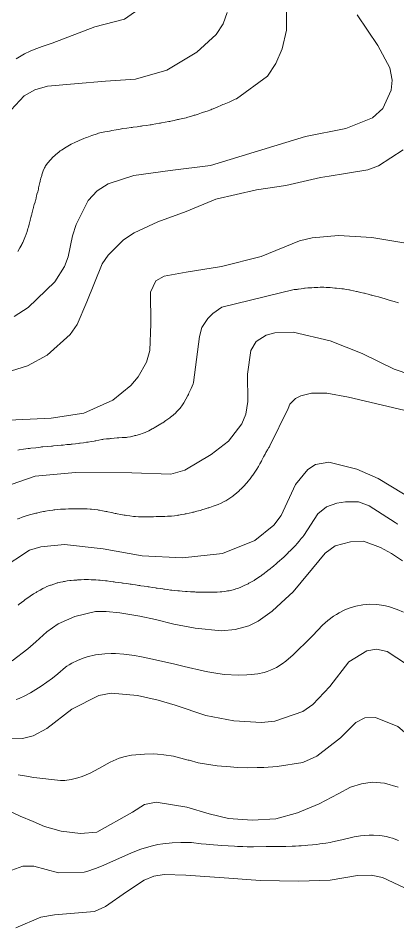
# Model space of a CAD drawing. Header units: metres. Extents: x 548946 to 557077, y 1838800 to 1845419.
# Drawn here: x 555593.2 to 555745.7, y 1841472.4 to 1841838.1 of the extents above; entities that cross this region are included whole.
import ezdxf

# ---------------------------------------------------------------- set-up
doc = ezdxf.new("R2010")
doc.units = ezdxf.units.M
doc.header["$LTSCALE"] = 28
doc.layers.add('1', color=7, linetype='Continuous', lineweight=13)
doc.layers.add('2', color=7, linetype='Continuous', lineweight=13)

msp = doc.modelspace()

# ---------------------------------------------------------------- linework, layer by layer
at = {"layer": '1'}
for points in [[(555700.97, 1841843.38), (555700.97, 1841833.3), (555699.29, 1841825.73), (555696.77, 1841819.85), (555693.41, 1841814.81), (555680.93, 1841805.71), (555680.42, 1841805.46), (555679.9, 1841805.21), (555677.92, 1841804.35), (555675.94, 1841803.55), (555675.42, 1841803.33), (555674.91, 1841803.11), (555673.15, 1841802.35), (555671.5, 1841801.65), (555671.05, 1841801.47), (555670.61, 1841801.29), (555669.08, 1841800.73), (555667.63, 1841800.23), (555667.24, 1841800.1), (555666.86, 1841799.98), (555665.55, 1841799.55), (555664.31, 1841799.15), (555663.97, 1841799.05), (555663.65, 1841798.94), (555662.5, 1841798.59), (555661.35, 1841798.25), (555661.01, 1841798.16), (555660.66, 1841798.07), (555659.34, 1841797.77), (555657.98, 1841797.47), (555657.6, 1841797.38), (555657.22, 1841797.3), (555655.86, 1841796.97), (555654.48, 1841796.65), (555654.09, 1841796.57), (555653.69, 1841796.49)], [(555576.88, 1841752.19), (555579.27, 1841757.2), (555582.04, 1841768.31), (555582.99, 1841783.63), (555585.92, 1841794.43), (555588.62, 1841799.4), (555595.56, 1841806.81), (555599.87, 1841809.28), (555604.96, 1841810.75), (555615.78, 1841811.7), (555628.28, 1841812.69), (555640.37, 1841813.49), (555652.96, 1841817.22), (555664.97, 1841824.46), (555672.78, 1841831.51), (555675.59, 1841835.83), (555677.13, 1841840.31)], [(555611.8, 1841738.29), (555613.33, 1841742.17), (555614.99, 1841750.6), (555616.44, 1841755.08), (555621.37, 1841764.72), (555624.93, 1841768.63), (555629.35, 1841771.48), (555639.65, 1841774.78), (555654.31, 1841776.9), (555670.41, 1841778.91), (555708.71, 1841790.45), (555724.79, 1841793.76), (555735.51, 1841798.06), (555739.71, 1841801.8), (555743.12, 1841809.15), (555743.45, 1841813.17), (555742.48, 1841818.05), (555737.69, 1841827.08), (555729.41, 1841839.39)], [(555653.69, 1841796.49), (555652.24, 1841796.22), (555650.77, 1841795.96), (555650.36, 1841795.89), (555649.96, 1841795.82), (555648.52, 1841795.56), (555647.06, 1841795.31), (555646.66, 1841795.25), (555646.24, 1841795.19), (555644.73, 1841794.97), (555643.22, 1841794.76), (555642.81, 1841794.7), (555642.4, 1841794.64), (555640.95, 1841794.43), (555639.47, 1841794.22), (555639.03, 1841794.16), (555638.59, 1841794.1), (555636.9, 1841793.89), (555635.18, 1841793.66), (555634.71, 1841793.59), (555634.24, 1841793.51), (555632.58, 1841793.2), (555630.88, 1841792.86), (555630.39, 1841792.77), (555629.89, 1841792.68), (555628.01, 1841792.35), (555626.04, 1841791.94), (555625.48, 1841791.79), (555624.92, 1841791.63), (555622.85, 1841790.93), (555620.78, 1841790.14), (555620.21, 1841789.92), (555619.65, 1841789.7), (555617.65, 1841788.89), (555615.66, 1841787.99), (555615.1, 1841787.71), (555614.54, 1841787.42), (555612.48, 1841786.27), (555610.55, 1841785.03), (555610.07, 1841784.69), (555609.62, 1841784.35), (555608.17, 1841783.11), (555606.92, 1841781.88), (555606.58, 1841781.53), (555606.26, 1841781.19), (555605.15, 1841779.93), (555604.21, 1841778.66), (555604, 1841778.31), (555603.8, 1841777.96), (555603.27, 1841776.69), (555602.88, 1841775.47), (555602.78, 1841775.14), (555602.69, 1841774.83), (555602.36, 1841773.74), (555602.07, 1841772.68), (555601.99, 1841772.38), (555601.92, 1841772.08), (555601.68, 1841770.97), (555601.44, 1841769.87), (555601.38, 1841769.57), (555601.31, 1841769.29), (555601.04, 1841768.29), (555600.77, 1841767.31), (555600.7, 1841767.03), (555600.63, 1841766.76), (555600.38, 1841765.74), (555600.14, 1841764.71), (555600.06, 1841764.43), (555599.99, 1841764.15), (555599.69, 1841763.14), (555599.4, 1841762.13), (555599.32, 1841761.85), (555599.25, 1841761.56), (555598.99, 1841760.53), (555598.74, 1841759.49), (555598.67, 1841759.21), (555598.6, 1841758.93), (555598.33, 1841757.92), (555598.05, 1841756.89), (555597.98, 1841756.6), (555597.9, 1841756.31), (555597.6, 1841755.23), (555597.29, 1841754.12), (555597.2, 1841753.81), (555597.11, 1841753.5), (555596.77, 1841752.38), (555596.39, 1841751.22), (555596.27, 1841750.88), (555596.14, 1841750.53), (555595.63, 1841749.21), (555595.04, 1841747.85), (555594.86, 1841747.47), (555594.67, 1841747.09), (555593.93, 1841745.73), (555593.09, 1841744.34)], [(555747.93, 1841785.16), (555737.93, 1841778.71), (555733.72, 1841777.14), (555724.65, 1841775.58), (555718.11, 1841774.55), (555714.67, 1841773.98), (555700.7, 1841770.75), (555688.91, 1841769.07), (555672.62, 1841765.27), (555660.74, 1841760.42), (555649.27, 1841756.25), (555639.79, 1841751.83), (555635.46, 1841748.91), (555629.39, 1841742.83), (555626.98, 1841739.29), (555620.85, 1841724.05), (555616.85, 1841714.98), (555614.16, 1841710.88), (555604.83, 1841702.56), (555596.89, 1841698.37), (555579.68, 1841693.01)], [(555591.58, 1841718.17), (555597.22, 1841721.83), (555608, 1841732.09), (555611.8, 1841738.29)], [(555661.38, 1841686.4), (555661.61, 1841686.86), (555661.83, 1841687.34), (555662.68, 1841689.2), (555663.45, 1841691.1), (555663.64, 1841691.6), (555666.04, 1841710.14), (555667.06, 1841713.73), (555669.37, 1841717.32), (555671.42, 1841719.38), (555675, 1841721.94), (555704.14, 1841728.96), (555705.25, 1841729.07), (555705.55, 1841729.11), (555705.84, 1841729.15), (555706.88, 1841729.3), (555707.92, 1841729.46), (555708.2, 1841729.49), (555708.49, 1841729.53), (555709.55, 1841729.63), (555710.59, 1841729.7), (555710.87, 1841729.72), (555711.14, 1841729.74), (555712.11, 1841729.8), (555713.06, 1841729.84), (555713.32, 1841729.85), (555713.59, 1841729.86), (555714.54, 1841729.89), (555715.5, 1841729.89), (555715.76, 1841729.89), (555716.03, 1841729.89), (555716.99, 1841729.87), (555717.95, 1841729.82), (555718.22, 1841729.8), (555718.49, 1841729.79), (555719.47, 1841729.7), (555720.47, 1841729.61), (555720.76, 1841729.58), (555721.05, 1841729.56), (555722.14, 1841729.45), (555723.25, 1841729.33), (555723.55, 1841729.29), (555723.85, 1841729.25), (555724.94, 1841729.07), (555726.04, 1841728.87), (555726.36, 1841728.81), (555726.68, 1841728.75), (555727.88, 1841728.52), (555729.09, 1841728.27), (555729.42, 1841728.2), (555729.74, 1841728.12), (555730.89, 1841727.86), (555732.02, 1841727.57), (555732.34, 1841727.49), (555732.66, 1841727.41), (555733.84, 1841727.09), (555735.01, 1841726.77), (555735.33, 1841726.68), (555735.65, 1841726.6), (555736.78, 1841726.34), (555737.99, 1841726.03), (555738.35, 1841725.93), (555738.73, 1841725.82), (555740.22, 1841725.36), (555741.8, 1841724.87), (555742.23, 1841724.74), (555742.67, 1841724.61), (555744.26, 1841724.17), (555745.94, 1841723.69)], [(555677.73, 1841668.01), (555683.02, 1841674.99), (555684.68, 1841678.92), (555685.54, 1841684.01), (555685.4, 1841694.94), (555686.62, 1841704.44), (555688.77, 1841708.13), (555692.85, 1841710.71), (555696.27, 1841711.6), (555703.66, 1841711.86), (555718.58, 1841708.42), (555731.42, 1841703.28), (555744.32, 1841697.03), (555750.95, 1841694.72)], [(555593.04, 1841664.47), (555593.55, 1841664.55), (555595.41, 1841664.81), (555597.28, 1841665.05), (555597.81, 1841665.12), (555598.33, 1841665.18), (555600.25, 1841665.43), (555602.13, 1841665.65), (555602.64, 1841665.7), (555603.14, 1841665.76), (555604.88, 1841665.91), (555606.54, 1841666.05), (555606.99, 1841666.08), (555607.43, 1841666.12), (555609, 1841666.27), (555610.52, 1841666.42), (555610.93, 1841666.46), (555611.34, 1841666.5), (555612.78, 1841666.64), (555614.17, 1841666.77), (555614.54, 1841666.81), (555614.91, 1841666.85), (555616.18, 1841666.99), (555617.43, 1841667.14), (555617.78, 1841667.19), (555618.14, 1841667.23), (555619.42, 1841667.41), (555620.7, 1841667.6), (555621.04, 1841667.65), (555621.38, 1841667.7), (555622.58, 1841667.87), (555623.76, 1841668.06), (555624.09, 1841668.12), (555624.42, 1841668.18), (555625.62, 1841668.45), (555626.83, 1841668.7), (555627.16, 1841668.75), (555627.5, 1841668.8), (555628.7, 1841668.92), (555629.91, 1841669.03), (555630.24, 1841669.06), (555630.57, 1841669.1), (555631.78, 1841669.26), (555633, 1841669.39), (555633.35, 1841669.42), (555633.7, 1841669.44), (555635.01, 1841669.46), (555636.35, 1841669.51), (555636.71, 1841669.54), (555637.08, 1841669.59), (555638.4, 1841669.84), (555639.75, 1841670.17), (555640.14, 1841670.27), (555640.53, 1841670.37), (555641.97, 1841670.75), (555643.44, 1841671.22), (555643.84, 1841671.38), (555644.24, 1841671.54), (555645.67, 1841672.22), (555647.08, 1841672.98), (555647.46, 1841673.19), (555647.85, 1841673.4), (555649.21, 1841674.18), (555650.54, 1841674.99), (555650.9, 1841675.22), (555651.27, 1841675.46), (555652.57, 1841676.33), (555653.8, 1841677.21), (555654.13, 1841677.46), (555654.44, 1841677.69), (555655.52, 1841678.54), (555656.56, 1841679.48), (555656.85, 1841679.77), (555657.15, 1841680.08), (555658.24, 1841681.32), (555659.28, 1841682.68), (555659.54, 1841683.06), (555659.79, 1841683.45), (555660.61, 1841684.86), (555661.38, 1841686.4)], [(555647.51, 1841637.68), (555648.61, 1841637.7), (555648.91, 1841637.71), (555649.22, 1841637.71), (555650.36, 1841637.75), (555651.49, 1841637.79), (555651.79, 1841637.8), (555652.1, 1841637.81), (555653.18, 1841637.85), (555654.25, 1841637.91), (555654.55, 1841637.93), (555654.85, 1841637.96), (555655.96, 1841638.08), (555657.08, 1841638.23), (555657.4, 1841638.28), (555657.71, 1841638.33), (555658.86, 1841638.52), (555660.02, 1841638.74), (555660.35, 1841638.8), (555660.67, 1841638.87), (555661.87, 1841639.12), (555663.09, 1841639.39), (555663.43, 1841639.47), (555663.78, 1841639.55), (555665.05, 1841639.88), (555666.33, 1841640.24), (555666.68, 1841640.33), (555667.02, 1841640.43), (555668.27, 1841640.79), (555669.52, 1841641.18), (555669.87, 1841641.29), (555670.22, 1841641.41), (555671.51, 1841641.87), (555672.8, 1841642.36), (555673.14, 1841642.5), (555673.49, 1841642.64), (555674.71, 1841643.16), (555675.92, 1841643.74), (555676.26, 1841643.92), (555676.6, 1841644.11), (555677.86, 1841644.87), (555679.1, 1841645.71), (555679.43, 1841645.96), (555679.76, 1841646.2), (555680.89, 1841647.13), (555682.01, 1841648.13), (555682.32, 1841648.43), (555682.64, 1841648.73), (555683.81, 1841649.9), (555684.93, 1841651.11), (555685.22, 1841651.44), (555685.49, 1841651.77), (555686.39, 1841652.93), (555687.23, 1841654.1), (555687.46, 1841654.43), (555687.69, 1841654.76), (555688.54, 1841655.98), (555689.34, 1841657.19), (555689.54, 1841657.51), (555689.73, 1841657.83), (555690.35, 1841658.95), (555690.91, 1841660.04), (555691.07, 1841660.35), (555691.22, 1841660.65), (555691.8, 1841661.77), (555692.38, 1841662.87), (555692.55, 1841663.17), (555692.72, 1841663.47), (555693.35, 1841664.5), (555693.97, 1841665.54), (555694.14, 1841665.83), (555694.3, 1841666.13), (555701.62, 1841681.13), (555702.39, 1841682.93), (555704.69, 1841685.24), (555706.74, 1841686.27), (555711.09, 1841687.29), (555717.23, 1841687.29), (555725.93, 1841685.75), (555773.22, 1841674.64)], [(555587.36, 1841649.52), (555600, 1841653.97), (555616.18, 1841655.42), (555638.91, 1841655.32), (555654.52, 1841654.84), (555660.18, 1841656.33), (555670.79, 1841662.69), (555677.73, 1841668.01)], [(555753.04, 1841643.78), (555737.81, 1841652.97), (555729.28, 1841656.74), (555717.96, 1841659.54), (555712.72, 1841658.63), (555709.58, 1841656.68), (555704.68, 1841650.58), (555698.89, 1841638.15), (555695.98, 1841634.28), (555688.3, 1841628.07), (555675.32, 1841622.86), (555659.18, 1841621.12), (555643.01, 1841621.97), (555627.31, 1841624.74), (555611.87, 1841626.54), (555602.33, 1841625.63), (555597.82, 1841624.2), (555586.41, 1841616.75)], [(555592.94, 1841636.77), (555593.27, 1841636.89), (555593.6, 1841637.01), (555594.79, 1841637.44), (555596.06, 1841637.86), (555596.44, 1841637.98), (555596.83, 1841638.1), (555598.32, 1841638.53), (555599.84, 1841638.94), (555600.24, 1841639.04), (555600.64, 1841639.14), (555602.02, 1841639.45), (555603.39, 1841639.73), (555603.79, 1841639.8), (555604.19, 1841639.88), (555605.69, 1841640.14), (555607.15, 1841640.36), (555607.52, 1841640.41), (555607.89, 1841640.46), (555609.1, 1841640.57), (555610.25, 1841640.65), (555610.58, 1841640.67), (555610.92, 1841640.69), (555612.17, 1841640.77), (555613.41, 1841640.82), (555613.74, 1841640.83), (555614.07, 1841640.84), (555615.21, 1841640.85), (555616.32, 1841640.84), (555616.64, 1841640.84), (555616.96, 1841640.85), (555618.12, 1841640.86), (555619.27, 1841640.86), (555619.59, 1841640.85), (555619.9, 1841640.85), (555620.99, 1841640.8), (555622.09, 1841640.73), (555622.4, 1841640.7), (555622.72, 1841640.68), (555623.92, 1841640.55), (555625.15, 1841640.4), (555625.49, 1841640.35), (555625.84, 1841640.3), (555627.1, 1841640.08), (555628.42, 1841639.82), (555628.8, 1841639.74), (555629.19, 1841639.66), (555630.67, 1841639.33), (555632.18, 1841639), (555632.59, 1841638.92), (555632.99, 1841638.83), (555634.43, 1841638.56), (555635.85, 1841638.32), (555636.25, 1841638.25), (555636.65, 1841638.19), (555638.12, 1841637.98), (555639.54, 1841637.81), (555639.92, 1841637.78), (555640.28, 1841637.75), (555641.53, 1841637.69), (555642.72, 1841637.68), (555643.06, 1841637.68), (555643.39, 1841637.67), (555644.59, 1841637.67), (555645.78, 1841637.67), (555646.09, 1841637.68), (555646.41, 1841637.68), (555647.51, 1841637.68)], [(555590.77, 1841579.7), (555597.05, 1841584.51), (555600.28, 1841587.35), (555604.66, 1841591.34), (555609.27, 1841594.65), (555615.92, 1841597.63), (555624.29, 1841599.54), (555628.6, 1841599.51), (555634.11, 1841599.05), (555642.02, 1841597.74), (555648.36, 1841596.38), (555655.78, 1841594.44), (555664.29, 1841592.93), (555674.9, 1841591.82), (555680.43, 1841592.36), (555685.85, 1841593.76), (555689.63, 1841595.67), (555695.29, 1841599.68), (555698.9, 1841603), (555703.65, 1841607.47), (555706.89, 1841611.32), (555711.5, 1841616.92), (555716.48, 1841622.99), (555720.56, 1841625.94), (555726.67, 1841627.57), (555731.95, 1841627.8), (555738.71, 1841625.34), (555743.18, 1841622.89), (555747.56, 1841620)], [(555692.02, 1841575.12), (555693.26, 1841575.49), (555694.52, 1841575.95), (555696.96, 1841577.08), (555699.29, 1841578.49), (555700.79, 1841579.58), (555703.67, 1841582.09), (555710.75, 1841589.1), (555711.55, 1841589.96), (555715.52, 1841594.02), (555717.63, 1841595.92), (555719.87, 1841597.65), (555721.05, 1841598.43), (555722.13, 1841599.08), (555724.39, 1841600.21), (555726.16, 1841600.92), (555728.89, 1841601.74), (555731.7, 1841602.26), (555733.12, 1841602.4), (555734.53, 1841602.46), (555737.34, 1841602.35), (555740.13, 1841601.95), (555741.96, 1841601.54), (555745.49, 1841600.4), (555748, 1841599.28)], [(555585.95, 1841548.25), (555595, 1841548.57), (555599.27, 1841549.63), (555604.67, 1841552.49), (555614.71, 1841560.32), (555625.64, 1841565.85), (555630.61, 1841566.74), (555641.15, 1841565.78), (555649.41, 1841563.95), (555656.26, 1841561.94), (555668.55, 1841557.74), (555679.87, 1841555.57), (555690.9, 1841554.96), (555696.38, 1841555.48), (555707.52, 1841559.32), (555711.61, 1841562.17), (555718.45, 1841569.44), (555726.11, 1841579.29), (555733.28, 1841583.76), (555737.23, 1841584.41), (555741.43, 1841583.5), (555749.17, 1841578.45)], [(555592.43, 1841564.14), (555593.62, 1841564.58), (555595.93, 1841565.62), (555598.17, 1841566.82), (555602.48, 1841569.54), (555606.95, 1841572.75), (555609.11, 1841574.46), (555612.22, 1841577.21), (555612.73, 1841577.56), (555613.68, 1841578.17), (555614.76, 1841578.8), (555617.03, 1841579.93), (555619.38, 1841580.87), (555620.99, 1841581.38), (555624.28, 1841582.15), (555628.08, 1841582.6), (555630.63, 1841582.68), (555632.33, 1841582.65), (555635.72, 1841582.41), (555639.97, 1841581.84), (555642.78, 1841581.35), (555648.36, 1841580.2), (555656.08, 1841578.46), (555659.92, 1841577.5), (555668.12, 1841575.59), (555669.46, 1841575.28), (555673.44, 1841574.59), (555676.13, 1841574.29), (555681.56, 1841574.05), (555685.1, 1841574.12), (555686.87, 1841574.25), (555689.48, 1841574.58), (555692.02, 1841575.12)], [(555622.18, 1841534.62), (555625.64, 1841536.49), (555630.18, 1841539.05), (555632.54, 1841540.13), (555633.74, 1841540.57), (555636.22, 1841541.28), (555638.76, 1841541.78), (555640.49, 1841542.01), (555643.95, 1841542.27), (555647.41, 1841542.3), (555649.13, 1841542.22), (555651.71, 1841541.99), (555655.6, 1841541.36), (555661.53, 1841539.84), (555661.84, 1841539.75), (555665.58, 1841538.81), (555668.11, 1841538.32), (555673.22, 1841537.58), (555678.53, 1841537.07), (555681.19, 1841536.91), (555685.18, 1841536.79), (555689.22, 1841536.82), (555691.91, 1841536.92), (555697.3, 1841537.32), (555707.6, 1841538.92), (555707.88, 1841539.01), (555713.24, 1841541.36), (555722.67, 1841548.81), (555728.92, 1841555.01), (555732.43, 1841556.84), (555736.77, 1841557), (555745.7, 1841553.32), (555754.78, 1841545.63)], [(555593.17, 1841533.87), (555595.7, 1841533.5), (555599.49, 1841532.8), (555610.26, 1841531.6), (555610.59, 1841531.61), (555611.92, 1841531.69), (555614.56, 1841532.07), (555617.17, 1841532.69), (555618.88, 1841533.24), (555622.18, 1841534.62)], [(555589.21, 1841495.1), (555595.09, 1841497.16), (555599.51, 1841497.23), (555609.46, 1841494.58), (555619.68, 1841494.83), (555620.74, 1841495.11), (555624.33, 1841496.26), (555626.68, 1841497.17), (555631.29, 1841499.2), (555638.68, 1841502.62), (555642.46, 1841504.1), (555646.58, 1841505.3), (555649.38, 1841505.9), (555651.27, 1841506.21), (555655.06, 1841506.62), (555658.51, 1841506.77), (555660.24, 1841506.77), (555662.84, 1841506.66), (555666.75, 1841506.25), (555668.73, 1841506.07), (555670.02, 1841505.96), (555675.07, 1841505.53), (555677.6, 1841505.34), (555680.13, 1841505.19), (555681.39, 1841505.13), (555682.67, 1841505.09), (555683.51, 1841505.07), (555685.21, 1841505.04), (555687.76, 1841505.03), (555692.86, 1841505.05), (555698.08, 1841505.08), (555700.69, 1841505.12), (555703.3, 1841505.2), (555704.6, 1841505.26), (555705.96, 1841505.33), (555706.87, 1841505.39), (555708.68, 1841505.53), (555709.59, 1841505.61), (555711.4, 1841505.78), (555713.21, 1841505.98), (555714.42, 1841506.12), (555716.83, 1841506.43), (555718.49, 1841506.74), (555719.53, 1841506.96), (555723.24, 1841507.85), (555728.2, 1841509.01), (555730.72, 1841509.43), (555734.19, 1841509.7), (555735.94, 1841509.7), (555738.55, 1841509.51), (555741.13, 1841509.09), (555742.39, 1841508.79), (555743.62, 1841508.44), (555746.03, 1841507.59)], [(555748.38, 1841488.54), (555739.62, 1841492.68), (555734.98, 1841493.6), (555729.56, 1841493.43), (555718.59, 1841491.55), (555706.02, 1841491.12), (555690.48, 1841491.47), (555677.89, 1841492.33), (555660.51, 1841493.6), (555651.82, 1841493.83), (555647.66, 1841493.14), (555643.82, 1841491.62), (555636.68, 1841486.89), (555628.35, 1841480.95), (555623.9, 1841478.97), (555607.85, 1841477.68), (555602.37, 1841476.74), (555592.29, 1841472.43)]]:
    msp.add_lwpolyline(points, dxfattribs=at)
at = {"layer": '2'}
for points in [[(555592.34, 1841821.79), (555595.69, 1841823.73), (555598.01, 1841824.86), (555599.61, 1841825.54), (555602.9, 1841826.74), (555606.49, 1841827.89), (555606.92, 1841828.05), (555624.02, 1841834.59), (555635.94, 1841837.71), (555642.99, 1841842.59)], [(555749.7, 1841747.47), (555735.33, 1841749.97), (555721.89, 1841750.73), (555711.34, 1841749.84), (555706.23, 1841748.62), (555690.81, 1841742.24), (555674.96, 1841738.25), (555660.74, 1841736.04), (555651.86, 1841734.42), (555648.56, 1841732.51), (555646.38, 1841727.91), (555646.57, 1841715.18), (555646.15, 1841704.52), (555644.77, 1841699.75), (555641.44, 1841693.97), (555638.43, 1841690.47), (555631.18, 1841684.56), (555619.65, 1841679.24), (555606.41, 1841677.3), (555586.58, 1841676.39)], [(555700.19, 1841621.69), (555700.43, 1841621.92), (555701.29, 1841622.77), (555702.14, 1841623.63), (555702.37, 1841623.86), (555702.6, 1841624.08), (555703.4, 1841624.86), (555704.19, 1841625.64), (555704.4, 1841625.87), (555704.61, 1841626.1), (555705.35, 1841626.96), (555706.06, 1841627.82), (555706.24, 1841628.04), (555706.43, 1841628.26), (555707.08, 1841629.01), (555707.69, 1841629.75), (555707.86, 1841629.96), (555708.02, 1841630.18), (555713.59, 1841638.81), (555717.06, 1841641.63), (555721.19, 1841643.1), (555724.66, 1841643.63), (555730, 1841643.63), (555734.27, 1841642.03), (555744.63, 1841635.41), (555745.52, 1841634.87), (555745.76, 1841634.72)], [(555625.84, 1841612.19), (555626.15, 1841612.17), (555627.24, 1841612.06), (555628.34, 1841611.94), (555628.66, 1841611.9), (555628.98, 1841611.85), (555630.19, 1841611.68), (555631.43, 1841611.51), (555631.78, 1841611.46), (555632.13, 1841611.41), (555633.39, 1841611.24), (555634.69, 1841611.07), (555635.06, 1841611.02), (555635.43, 1841610.97), (555636.82, 1841610.77), (555638.22, 1841610.56), (555638.6, 1841610.51), (555638.99, 1841610.45), (555640.36, 1841610.24), (555641.71, 1841610.05), (555642.08, 1841609.99), (555642.45, 1841609.94), (555643.77, 1841609.76), (555645.07, 1841609.58), (555645.43, 1841609.52), (555645.79, 1841609.47), (555647.08, 1841609.26), (555648.35, 1841609.05), (555648.69, 1841609), (555649.03, 1841608.95), (555650.2, 1841608.78), (555651.36, 1841608.63), (555651.68, 1841608.59), (555652.01, 1841608.54), (555653.18, 1841608.37), (555654.35, 1841608.21), (555654.68, 1841608.17), (555655, 1841608.13), (555656.16, 1841608), (555657.32, 1841607.89), (555657.65, 1841607.86), (555657.97, 1841607.84), (555659.15, 1841607.75), (555660.37, 1841607.67), (555660.72, 1841607.65), (555661.08, 1841607.62), (555662.44, 1841607.52), (555663.83, 1841607.43), (555664.21, 1841607.42), (555664.58, 1841607.4), (555665.93, 1841607.38), (555667.3, 1841607.36), (555667.69, 1841607.36), (555668.09, 1841607.35), (555669.57, 1841607.3), (555671.03, 1841607.28), (555671.42, 1841607.28), (555671.79, 1841607.29), (555673.09, 1841607.37), (555674.33, 1841607.48), (555674.67, 1841607.51), (555675, 1841607.54), (555676.2, 1841607.67), (555677.36, 1841607.83), (555677.67, 1841607.88), (555677.98, 1841607.94), (555679.06, 1841608.18), (555680.1, 1841608.47), (555680.39, 1841608.55), (555680.67, 1841608.64), (555681.69, 1841609), (555682.7, 1841609.41), (555682.98, 1841609.52), (555683.26, 1841609.64), (555684.29, 1841610.1), (555685.33, 1841610.6), (555685.62, 1841610.75), (555685.9, 1841610.9), (555686.94, 1841611.48), (555687.97, 1841612.09), (555688.25, 1841612.27), (555688.53, 1841612.44), (555689.53, 1841613.1), (555690.53, 1841613.77), (555690.8, 1841613.96), (555691.08, 1841614.15), (555692.06, 1841614.86), (555693.02, 1841615.59), (555693.29, 1841615.79), (555693.55, 1841616), (555694.48, 1841616.73), (555695.39, 1841617.49), (555695.64, 1841617.7), (555695.9, 1841617.91), (555696.8, 1841618.7), (555697.7, 1841619.49), (555697.94, 1841619.7), (555698.19, 1841619.92), (555699.07, 1841620.68), (555699.95, 1841621.46), (555700.19, 1841621.69)], [(555593.15, 1841602.13), (555593.39, 1841602.32), (555593.63, 1841602.5), (555594.52, 1841603.18), (555595.42, 1841603.86), (555595.67, 1841604.05), (555595.93, 1841604.24), (555596.88, 1841604.94), (555597.85, 1841605.62), (555598.12, 1841605.81), (555598.4, 1841605.99), (555599.4, 1841606.63), (555600.42, 1841607.26), (555600.71, 1841607.43), (555600.99, 1841607.6), (555602.06, 1841608.21), (555603.13, 1841608.78), (555603.43, 1841608.93), (555603.72, 1841609.08), (555604.78, 1841609.56), (555605.84, 1841609.99), (555606.14, 1841610.11), (555606.44, 1841610.22), (555607.51, 1841610.62), (555608.57, 1841610.97), (555608.86, 1841611.05), (555609.15, 1841611.12), (555610.16, 1841611.35), (555611.18, 1841611.54), (555611.46, 1841611.6), (555611.76, 1841611.65), (555612.83, 1841611.84), (555613.92, 1841612.01), (555614.22, 1841612.04), (555614.52, 1841612.08), (555615.6, 1841612.16), (555616.71, 1841612.22), (555617.02, 1841612.24), (555617.34, 1841612.25), (555618.51, 1841612.32), (555619.68, 1841612.38), (555620, 1841612.39), (555620.32, 1841612.4), (555621.45, 1841612.39), (555622.58, 1841612.37), (555622.89, 1841612.36), (555623.21, 1841612.34), (555624.38, 1841612.29), (555625.53, 1841612.22), (555625.84, 1841612.19)], [(555745.93, 1841528.95), (555740.34, 1841530.51), (555735.42, 1841530.96), (555731.18, 1841530.29), (555726.71, 1841528.95), (555721.79, 1841526.26), (555714.19, 1841522.22), (555705.48, 1841518.64), (555696.76, 1841516.17), (555687.15, 1841515.72), (555677.77, 1841516.4), (555669.94, 1841518.19), (555661, 1841520.88), (555648.71, 1841522.9), (555644.02, 1841522), (555639.1, 1841518.86), (555624.77, 1841510.93), (555618.24, 1841510.4), (555610.52, 1841511.3), (555603.83, 1841513.19), (555599.27, 1841515.2), (555593.99, 1841517.27), (555588.64, 1841519.9)]]:
    msp.add_lwpolyline(points, dxfattribs=at)

doc.saveas('drawing.dxf')
